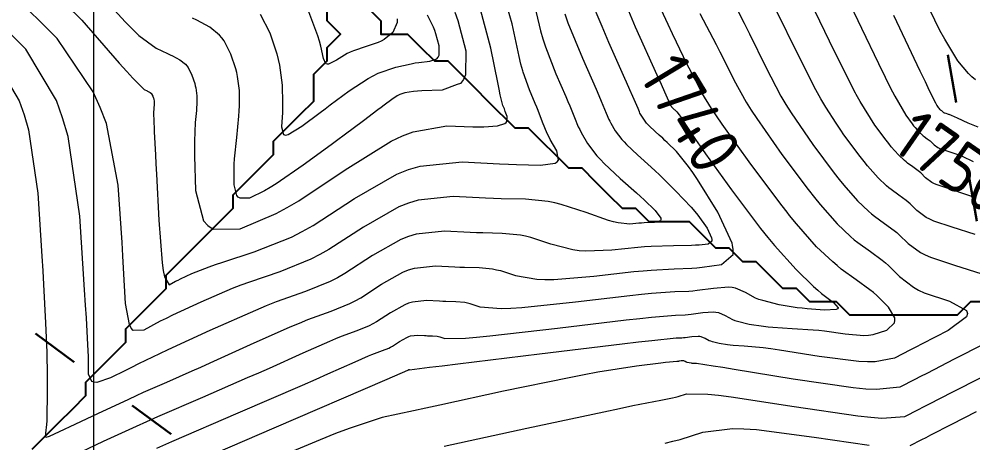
# Model space of a CAD drawing. Header units: millimetres. Extents: x 837475 to 838477, y 1189012 to 1191015.
# Drawn here: x 838070.9 to 838142.1, y 1190014.6 to 1190046.3 of the extents above; entities that cross this region are included whole.
import ezdxf

# ---------------------------------------------------------------- set-up
doc = ezdxf.new("R2010")
doc.units = ezdxf.units.MM
doc.header["$LTSCALE"] = 0.3
doc.linetypes.add('ACAD_ISO03W100', pattern=[30, 12, -18])
doc.layers.add('COORD', color=253, linetype='Continuous', lineweight=20)
doc.layers.add('DRENAJE', color=5, linetype='Continuous', lineweight=25)
for name, color, linetype, lineweight, true_color in [('COTAS 10', 7, 'Continuous', 9, 0x6e3e2d), ('COTAS INT', 7, 'Continuous', 5, 0x9fa19f), ('Linea_Tendencia', 7, 'ACAD_ISO03W100', 30, 0xef3939)]:
    doc.layers.add(name, color=color, linetype=linetype, lineweight=lineweight, true_color=true_color)
doc.styles.get("Standard").update_dxf_attribs({"font": 'isocp2.shx', "bigfont": '@extfont2.shx'})

msp = doc.modelspace()

# ---------------------------------------------------------------- linework, layer by layer
at = {"layer": 'COORD'}
msp.add_line((838076.514, 1189013.872), (838076.514, 1191013.872), dxfattribs=at)
at = {"layer": 'COTAS 10'}
for points in [[(838076.429, 1190048.733), (838078.859, 1190046.053), (838079.402, 1190045.507), (838079.889, 1190045.044), (838081.179, 1190044.079), (838082.011, 1190043.695), (838082.208, 1190043.599), (838082.392, 1190043.508), (838082.936, 1190043.217), (838083.349, 1190042.884), (838083.45, 1190042.766), (838083.544, 1190042.636), (838083.835, 1190042.076), (838084.043, 1190041.453), (838084.086, 1190041.285), (838084.122, 1190041.118), (838084.196, 1190040.529), (838084.199, 1190039.87), (838084.189, 1190039.66), (838084.174, 1190039.437), (838084.084, 1190038.529), (838084.016, 1190037.15), (838084.016, 1190036.63), (838084.023, 1190036.049), (838084.114, 1190033.454), (838084.707, 1190031.202), (838085.031, 1190030.837), (838085.425, 1190030.585), (838087.422, 1190030.61), (838090.116, 1190031.745), (838090.948, 1190032.192), (838091.818, 1190032.697), (838095.274, 1190035.002), (838098.688, 1190037.136), (838099.531, 1190037.533), (838100.331, 1190037.846), (838102.852, 1190038.278), (838104.788, 1190038.208), (838105.22, 1190038.205), (838105.605, 1190038.21), (838106.62, 1190038.286), (838107.168, 1190038.467), (838107.259, 1190038.538), (838107.325, 1190038.618), (838107.343, 1190038.983), (838107.202, 1190039.367), (838107.166, 1190039.459), (838107.132, 1190039.545), (838107.023, 1190039.806), (838106.827, 1190040.598), (838106.738, 1190041.019), (838106.634, 1190041.528), (838106.135, 1190044.094), (838105.255, 1190047.337)], [(838142.271, 1190032.876), (838141.902, 1190033.031), (838141.546, 1190033.172), (838140.364, 1190033.563), (838139.414, 1190033.874), (838139.204, 1190033.966), (838139.016, 1190034.06), (838138.529, 1190034.418), (838138.181, 1190034.767), (838138.081, 1190034.856), (838137.979, 1190034.94), (838137.598, 1190035.216), (838137.196, 1190035.507), (838137.081, 1190035.601), (838136.964, 1190035.702), (838136.528, 1190036.114), (838135.985, 1190036.73), (838135.8, 1190036.959), (838135.601, 1190037.214), (838134.757, 1190038.345), (838133.668, 1190040.094), (838133.373, 1190040.631), (838133.314, 1190040.738), (838132.937, 1190041.452), (838131.387, 1190044.609), (838129.585, 1190048.339)], [(838116.384, 1190046.88), (838116.894, 1190045.691), (838118.505, 1190042.085), (838118.814, 1190041.393), (838119.063, 1190040.834), (838119.467, 1190039.923), (838119.487, 1190039.876), (838119.494, 1190039.861), (838119.502, 1190039.847), (838119.535, 1190039.789), (838119.584, 1190039.724), (838119.601, 1190039.705), (838119.621, 1190039.685), (838119.704, 1190039.607), (838119.805, 1190039.515), (838119.836, 1190039.487), (838119.868, 1190039.456), (838119.992, 1190039.335), (838120.17, 1190039.109), (838120.235, 1190039.013), (838120.308, 1190038.903), (838120.632, 1190038.383), (838121.385, 1190037.26), (838121.73, 1190036.77), (838122.133, 1190036.201), (838124.079, 1190033.498), (838126.233, 1190030.633), (838126.768, 1190029.962), (838127.275, 1190029.344), (838128.881, 1190027.553), (838130.18, 1190026.296), (838130.493, 1190026.015), (838130.785, 1190025.762), (838131.673, 1190025.088), (838132.029, 1190024.707), (838131.986, 1190024.638), (838131.883, 1190024.586), (838130.998, 1190024.532), (838129.698, 1190024.625), (838129.332, 1190024.666), (838128.964, 1190024.713), (838127.612, 1190024.936), (838126.395, 1190025.237), (838126.111, 1190025.333), (838125.85, 1190025.434), (838125.101, 1190025.848), (838124.371, 1190026.168), (838124.123, 1190026.212), (838123.855, 1190026.235), (838122.718, 1190026.156), (838121.505, 1190025.988), (838121.189, 1190025.955), (838120.88, 1190025.929), (838119.836, 1190025.884), (838118.1, 1190025.765), (838117.356, 1190025.691), (838116.498, 1190025.6), (838112.446, 1190025.126), (838108.437, 1190024.712), (838107.605, 1190024.659), (838106.895, 1190024.633), (838105.334, 1190024.761), (838104.585, 1190025.006), (838104.386, 1190025.053), (838104.19, 1190025.092), (838103.511, 1190025.159), (838102.779, 1190025.178), (838102.549, 1190025.186), (838102.307, 1190025.196), (838101.337, 1190025.242), (838100.286, 1190025.134), (838099.994, 1190025.047), (838099.701, 1190024.935), (838098.638, 1190024.324), (838097.604, 1190023.648), (838097.329, 1190023.495), (838097.059, 1190023.357), (838096.126, 1190022.981), (838094.961, 1190022.556), (838094.545, 1190022.386), (838094.089, 1190022.194), (838092.102, 1190021.313), (838089.585, 1190020.181), (838088.794, 1190019.83), (838087.961, 1190019.464), (838084.614, 1190018.009), (838081.281, 1190016.555), (838080.458, 1190016.189), (838079.677, 1190015.839), (838077.216, 1190014.71), (838074.98, 1190013.644)], [(838137.394, 1190014.415), (838138.266, 1190014.866), (838138.587, 1190015.031), (838138.941, 1190015.214), (838140.506, 1190016.021), (838142.332, 1190016.953)], [(838119.115, 1190014.608), (838119.687, 1190014.742), (838120.229, 1190014.88), (838121.94, 1190015.41), (838124.135, 1190015.693), (838124.981, 1190015.675), (838125.931, 1190015.616), (838130.223, 1190015.053), (838134.345, 1190014.447)]]:
    msp.add_lwpolyline(points, dxfattribs=at)
at = {"layer": 'COTAS INT'}
for points in [[(838071.999, 1190049.763), (838075.619, 1190046.178), (838078.422, 1190042.971), (838078.976, 1190042.35), (838079.434, 1190041.845), (838080.286, 1190040.989), (838080.487, 1190040.896), (838080.535, 1190040.872), (838080.58, 1190040.85), (838080.712, 1190040.78), (838080.812, 1190040.699), (838080.836, 1190040.67), (838080.859, 1190040.639), (838080.93, 1190040.503), (838080.98, 1190040.352), (838080.991, 1190040.311), (838080.999, 1190040.271), (838081.017, 1190040.128), (838081.018, 1190039.969), (838081.015, 1190039.918), (838081.012, 1190039.863), (838080.99, 1190039.643), (838080.978, 1190039.221), (838080.98, 1190039.039), (838080.985, 1190038.83), (838081.025, 1190037.839), (838081.111, 1190036.114), (838081.146, 1190035.441), (838081.186, 1190034.683), (838081.37, 1190031.241), (838081.617, 1190028.072), (838081.697, 1190027.486), (838081.782, 1190027.026), (838082.13, 1190026.42), (838082.623, 1190026.681), (838082.799, 1190026.768), (838082.992, 1190026.862), (838083.834, 1190027.255), (838085.126, 1190027.768), (838085.603, 1190027.937), (838086.132, 1190028.118), (838088.473, 1190028.871), (838091.249, 1190029.988), (838092.052, 1190030.399), (838092.87, 1190030.855), (838095.947, 1190032.867), (838099.11, 1190034.684), (838099.981, 1190035.017), (838100.851, 1190035.276), (838103.978, 1190035.596), (838106.771, 1190035.461), (838107.431, 1190035.433), (838108.041, 1190035.41), (838109.835, 1190035.36), (838110.916, 1190035.508), (838111.076, 1190035.609), (838111.177, 1190035.737), (838111.041, 1190036.414), (838110.559, 1190037.259), (838110.441, 1190037.491), (838110.33, 1190037.723), (838109.988, 1190038.556), (838109.656, 1190039.433), (838109.551, 1190039.692), (838109.441, 1190039.959), (838108.997, 1190040.983), (838108.539, 1190042.305), (838108.509, 1190042.389), (838108.37, 1190042.897), (838108.23, 1190043.456), (838107.711, 1190045.902), (838107.193, 1190047.708)], [(838131.762, 1190049.764), (838133.772, 1190045.574), (838135.035, 1190042.947), (838135.527, 1190041.922), (838135.907, 1190041.162), (838136.241, 1190040.512), (838137.067, 1190039.074), (838137.539, 1190038.441), (838137.65, 1190038.299), (838137.754, 1190038.171), (838138.058, 1190037.826), (838138.302, 1190037.595), (838138.367, 1190037.539), (838138.431, 1190037.486), (838138.656, 1190037.324), (838138.869, 1190037.169), (838138.926, 1190037.122), (838138.982, 1190037.073), (838139.177, 1190036.877), (838139.45, 1190036.677), (838139.555, 1190036.624), (838139.672, 1190036.573), (838140.204, 1190036.398), (838140.865, 1190036.18), (838141.064, 1190036.101), (838141.271, 1190036.014), (838142.076, 1190035.633)], [(838142.264, 1190041.72), (838142, 1190041.955), (838141.748, 1190042.198), (838140.936, 1190043.139), (838139.964, 1190044.749), (838139.61, 1190045.413), (838139.22, 1190046.173), (838137.505, 1190049.707)], [(838109.286, 1190047.709), (838109.825, 1190045.383), (838110.002, 1190044.774), (838110.191, 1190044.18), (838110.972, 1190042.16), (838111.707, 1190040.49), (838111.867, 1190040.117), (838112.007, 1190039.783), (838112.358, 1190038.898), (838112.646, 1190038.218), (838112.748, 1190038.014), (838112.859, 1190037.802), (838113.338, 1190036.979), (838114.038, 1190036.049), (838114.288, 1190035.77), (838114.562, 1190035.483), (838115.755, 1190034.368), (838116.979, 1190033.285), (838117.274, 1190033.017), (838117.549, 1190032.764), (838118.381, 1190031.967), (838118.797, 1190031.399), (838118.81, 1190031.29), (838118.779, 1190031.202), (838118.297, 1190031.061), (838117.553, 1190031.043), (838117.355, 1190031.032), (838117.162, 1190031.02), (838116.499, 1190030.956), (838115.611, 1190031.04), (838115.276, 1190031.121), (838114.903, 1190031.226), (838113.237, 1190031.814), (838111.378, 1190032.422), (838110.883, 1190032.54), (838110.397, 1190032.636), (838108.713, 1190032.803), (838106.895, 1190032.849), (838106.325, 1190032.87), (838105.725, 1190032.894), (838103.317, 1190033.007), (838100.71, 1190032.741), (838099.984, 1190032.525), (838099.257, 1190032.247), (838096.62, 1190030.731), (838094.053, 1190029.053), (838093.371, 1190028.673), (838092.701, 1190028.33), (838090.386, 1190027.398), (838088.124, 1190026.629), (838087.487, 1190026.389), (838086.847, 1190026.137), (838084.497, 1190025.128), (838082.399, 1190024.148), (838081.917, 1190023.914), (838081.478, 1190023.697), (838080.249, 1190023.046), (838079.464, 1190023.019), (838079.304, 1190023.195), (838079.17, 1190023.449), (838078.893, 1190025.03), (838078.741, 1190027.659), (838078.685, 1190028.575), (838078.623, 1190029.573), (838078.348, 1190033.854), (838077.456, 1190038.462), (838077.005, 1190039.666), (838076.466, 1190040.838), (838073.783, 1190044.81), (838070.423, 1190048.179)], [(838081.222, 1190014.228), (838082.327, 1190014.713), (838087.274, 1190016.862), (838092.078, 1190018.94), (838093.093, 1190019.382), (838093.971, 1190019.765), (838096.002, 1190020.664), (838097.008, 1190021.111), (838097.239, 1190021.208), (838097.449, 1190021.294), (838098.039, 1190021.509), (838098.511, 1190021.699), (838098.648, 1190021.769), (838098.787, 1190021.847), (838099.31, 1190022.189), (838099.849, 1190022.498), (838099.997, 1190022.555), (838100.145, 1190022.599), (838100.677, 1190022.653), (838101.168, 1190022.63), (838101.29, 1190022.625), (838101.407, 1190022.621), (838101.777, 1190022.612), (838102.121, 1190022.578), (838102.22, 1190022.558), (838102.321, 1190022.534), (838102.7, 1190022.41), (838104.225, 1190022.435), (838105.048, 1190022.505), (838106.046, 1190022.603), (838111.095, 1190023.183), (838116.205, 1190023.794), (838117.24, 1190023.91), (838118.111, 1190024.005), (838119.884, 1190024.156), (838120.622, 1190024.188), (838120.84, 1190024.206), (838121.063, 1190024.229), (838121.92, 1190024.348), (838122.723, 1190024.404), (838122.912, 1190024.387), (838123.088, 1190024.357), (838123.603, 1190024.13), (838124.132, 1190023.838), (838124.316, 1190023.767), (838124.517, 1190023.699), (838125.377, 1190023.486), (838126.458, 1190023.324), (838126.798, 1190023.287), (838127.156, 1190023.255), (838128.596, 1190023.168), (838130.147, 1190023.068), (838130.574, 1190023.027), (838131.001, 1190022.979), (838132.537, 1190022.76), (838133.946, 1190022.645), (838134.292, 1190022.663), (838134.62, 1190022.703), (838135.648, 1190023.029), (838136.218, 1190023.58), (838136.257, 1190023.761), (838136.245, 1190023.956), (838135.775, 1190024.762), (838134.915, 1190025.614), (838134.658, 1190025.836), (838134.393, 1190026.053), (838133.366, 1190026.786), (838132.256, 1190027.59), (838131.937, 1190027.85), (838131.615, 1190028.127), (838130.411, 1190029.265), (838128.91, 1190030.968), (838128.4, 1190031.601), (838128.217, 1190031.836), (838127.849, 1190032.305), (838125.518, 1190035.428), (838123.374, 1190038.422), (838122.942, 1190039.044), (838122.579, 1190039.576), (838121.848, 1190040.748), (838121.512, 1190041.437), (838121.397, 1190041.664), (838121.273, 1190041.907), (838120.748, 1190042.916), (838119.957, 1190044.525), (838119.666, 1190045.147), (838119.343, 1190045.845), (838118.339, 1190048.065)], [(838069.142, 1190043.19), (838070.949, 1190040.146), (838071.323, 1190039.11), (838071.643, 1190037.99), (838072.345, 1190033.249), (838072.644, 1190028.551), (838072.71, 1190027.458), (838072.769, 1190026.455), (838072.923, 1190023.586), (838073.008, 1190021.375), (838073.023, 1190020.789), (838073.035, 1190020.213), (838073.047, 1190018.223), (838073.02, 1190016.614), (838073.007, 1190016.277), (838072.991, 1190015.988), (838072.912, 1190015.336), (838072.9, 1190015.092), (838072.926, 1190015.06), (838072.965, 1190015.043), (838073.212, 1190015.11), (838073.966, 1190015.473), (838074.324, 1190015.643), (838074.747, 1190015.843), (838076.817, 1190016.818), (838079.121, 1190017.889), (838079.693, 1190018.15), (838080.236, 1190018.396), (838081.955, 1190019.157), (838083.844, 1190019.988), (838084.494, 1190020.279), (838085.199, 1190020.597), (838088.202, 1190021.961), (838091.169, 1190023.278), (838091.851, 1190023.565), (838092.473, 1190023.818), (838094.213, 1190024.454), (838095.606, 1190025.015), (838096.009, 1190025.221), (838096.42, 1190025.45), (838097.965, 1190026.46), (838099.553, 1190027.373), (838099.991, 1190027.54), (838100.427, 1190027.67), (838101.997, 1190027.83), (838103.447, 1190027.762), (838103.808, 1190027.748), (838104.151, 1190027.735), (838105.245, 1190027.707), (838106.259, 1190027.607), (838106.551, 1190027.549), (838106.849, 1190027.478), (838107.969, 1190027.112), (838109.564, 1190026.831), (838110.162, 1190026.813), (838110.828, 1190026.821), (838113.797, 1190027.07), (838116.791, 1190027.407), (838117.472, 1190027.472), (838118.09, 1190027.525), (838119.788, 1190027.612), (838121.109, 1190027.665), (838121.488, 1190027.696), (838121.875, 1190027.734), (838123.32, 1190027.932), (838124.181, 1190028.682), (838124.199, 1190029.068), (838124.149, 1190029.37), (838124.121, 1190029.532), (838123.042, 1190031.855), (838121.532, 1190034.27), (838121.183, 1190034.792), (838120.863, 1190035.251), (838119.955, 1190036.379), (838119.28, 1190037.041), (838119.107, 1190037.205), (838118.94, 1190037.362), (838118.678, 1190037.599), (838118.387, 1190037.861), (838117.934, 1190038.284), (838117.83, 1190038.393), (838117.735, 1190038.499), (838117.47, 1190038.852), (838117.287, 1190039.165), (838117.245, 1190039.246), (838117.207, 1190039.323), (838117.097, 1190039.581), (838116.711, 1190040.484), (838116.498, 1190040.968), (838116.239, 1190041.553), (838116.124, 1190041.812), (838114.92, 1190044.514), (838114.425, 1190045.693), (838113.554, 1190047.762)], [(838111.634, 1190046.652), (838111.873, 1190045.971), (838112.946, 1190043.337), (838113.973, 1190041.022), (838114.182, 1190040.543), (838114.359, 1190040.133), (838114.728, 1190039.239), (838114.926, 1190038.771), (838114.997, 1190038.63), (838115.073, 1190038.484), (838115.404, 1190037.915), (838115.887, 1190037.274), (838116.059, 1190037.082), (838116.248, 1190036.883), (838117.071, 1190036.114), (838118.075, 1190035.208), (838118.378, 1190034.924), (838118.692, 1190034.625), (838119.918, 1190033.423), (838121.064, 1190032.209), (838121.328, 1190031.903), (838121.569, 1190031.609), (838122.245, 1190030.654), (838122.577, 1190029.939), (838122.601, 1190029.796), (838122.596, 1190029.677), (838122.33, 1190029.446), (838121.655, 1190029.384), (838121.391, 1190029.372), (838121.093, 1190029.361), (838119.739, 1190029.34), (838118.079, 1190029.285), (838117.588, 1190029.253), (838117.083, 1190029.214), (838115.148, 1190029.013), (838113.219, 1190028.931), (838112.719, 1190028.967), (838112.234, 1190029.028), (838110.603, 1190029.463), (838109.114, 1190029.95), (838108.717, 1190030.044), (838108.328, 1190030.122), (838106.979, 1190030.255), (838105.523, 1190030.292), (838105.066, 1190030.309), (838104.586, 1190030.328), (838102.657, 1190030.419), (838100.568, 1190030.205), (838099.987, 1190030.032), (838099.405, 1190029.81), (838097.292, 1190028.596), (838095.237, 1190027.252), (838094.69, 1190026.947), (838094.154, 1190026.673), (838092.299, 1190025.926), (838090.116, 1190025.14), (838089.372, 1190024.841), (838088.568, 1190024.506), (838085.16, 1190023.001), (838082.035, 1190021.566), (838081.409, 1190021.275), (838080.887, 1190021.03), (838079.864, 1190020.53), (838079.333, 1190020.248), (838079.121, 1190020.14), (838078.88, 1190020.019), (838077.774, 1190019.475), (838076.737, 1190019.135), (838076.539, 1190019.143), (838076.38, 1190019.195), (838076.131, 1190019.752), (838076.127, 1190020.603), (838076.122, 1190020.841), (838076.117, 1190021.08), (838076.084, 1190021.951), (838075.966, 1190023.955), (838075.906, 1190024.908), (838075.835, 1190026.033), (838075.478, 1190031.536), (838074.599, 1190037.48), (838074.197, 1190038.884), (838073.728, 1190040.183), (838071.462, 1190044), (838068.668, 1190046.802)], [(838121.713, 1190046.678), (838122.916, 1190044.368), (838123.2, 1190043.811), (838123.462, 1190043.291), (838124.233, 1190041.713), (838125.168, 1190040.045), (838125.535, 1190039.468), (838125.948, 1190038.84), (838127.828, 1190036.157), (838129.787, 1190033.532), (838130.25, 1190032.941), (838130.679, 1190032.409), (838131.94, 1190030.977), (838132.952, 1190030.021), (838133.223, 1190029.788), (838133.491, 1190029.569), (838134.424, 1190028.894), (838135.308, 1190028.254), (838135.545, 1190028.057), (838135.777, 1190027.852), (838136.586, 1190027.041), (838137.634, 1190026.232), (838138.018, 1190026.028), (838138.442, 1190025.832), (838140.312, 1190025.199), (838141.597, 1190024.513), (838141.653, 1190024.285), (838141.579, 1190024.04), (838140.227, 1190023.014), (838138.274, 1190022.007), (838137.82, 1190021.772), (838137.404, 1190021.557), (838136.215, 1190020.943), (838134.779, 1190020.665), (838134.208, 1190020.662), (838133.561, 1190020.691), (838130.596, 1190021.062), (838127.638, 1190021.537), (838126.996, 1190021.631), (838126.429, 1190021.708), (838125.022, 1190021.851), (838124.181, 1190021.901), (838123.972, 1190021.92), (838123.773, 1190021.942), (838123.141, 1190022.037), (838122.639, 1190022.161), (838122.522, 1190022.2), (838122.414, 1190022.242), (838122.105, 1190022.413), (838121.804, 1190022.545), (838121.701, 1190022.563), (838121.591, 1190022.573), (838121.122, 1190022.54), (838120.621, 1190022.471), (838120.49, 1190022.457), (838120.363, 1190022.446), (838119.932, 1190022.428), (838118.122, 1190022.244), (838117.124, 1190022.129), (838115.912, 1190021.987), (838109.744, 1190021.24), (838103.654, 1190020.494), (838102.492, 1190020.352), (838101.556, 1190020.238), (838100.066, 1190020.059), (838100.057, 1190020.062), (838100.054, 1190020.062), (838100.052, 1190020.063), (838100.043, 1190020.064), (838100.028, 1190020.064), (838100.017, 1190020.065), (838100.004, 1190020.063), (838099.996, 1190020.061), (838099.97, 1190020.045), (838099.964, 1190020.041), (838099.952, 1190020.037), (838099.938, 1190020.032), (838099.933, 1190020.029), (838099.927, 1190020.027), (838099.902, 1190020.016), (838098.357, 1190019.349), (838089.934, 1190015.714), (838083.373, 1190012.872)], [(838103.44, 1190046.767), (838103.662, 1190046.141), (838104.253, 1190043.898), (838104.241, 1190042.09), (838104.084, 1190041.739), (838103.859, 1190041.453), (838103.622, 1190041.368), (838102.491, 1190040.963), (838100.969, 1190040.892), (838100.647, 1190040.87), (838100.368, 1190040.848), (838099.723, 1190040.763), (838099.35, 1190040.631), (838099.244, 1190040.579), (838099.136, 1190040.521), (838098.734, 1190040.258), (838098.161, 1190039.829), (838097.945, 1190039.665), (838097.705, 1190039.483), (838096.629, 1190038.666), (838095.186, 1190037.583), (838094.714, 1190037.234), (838094.21, 1190036.863), (838092.126, 1190035.344), (838090.119, 1190033.959), (838089.663, 1190033.672), (838089.25, 1190033.427), (838088.12, 1190032.891), (838087.428, 1190032.882), (838087.292, 1190032.97), (838087.18, 1190033.096), (838086.974, 1190033.876), (838086.975, 1190035.048), (838086.994, 1190035.421), (838087.02, 1190035.816), (838087.179, 1190037.415), (838087.337, 1190039.01), (838087.362, 1190039.402), (838087.379, 1190039.772), (838087.376, 1190040.929), (838087.244, 1190041.964), (838087.181, 1190042.258), (838087.107, 1190042.554), (838086.74, 1190043.648), (838086.229, 1190044.634), (838086.063, 1190044.861), (838085.887, 1190045.069), (838085.161, 1190045.655), (838084.204, 1190046.165), (838083.881, 1190046.325)], [(838099.133, 1190046.285), (838099.136, 1190046.007), (838098.818, 1190045.245), (838098.161, 1190044.737), (838097.95, 1190044.619), (838097.727, 1190044.511), (838096.818, 1190044.201), (838095.878, 1190043.898), (838095.636, 1190043.794), (838095.402, 1190043.681), (838094.622, 1190043.198), (838094.029, 1190042.888), (838093.913, 1190042.884), (838093.818, 1190042.916), (838093.647, 1190043.326), (838093.457, 1190044.248), (838093.35, 1190044.603), (838093.22, 1190045), (838092.551, 1190046.794)], [(838124.559, 1190046.828), (838125.003, 1190045.958), (838125.413, 1190045.145), (838126.618, 1190042.679), (838127.758, 1190040.514), (838128.128, 1190039.891), (838128.521, 1190039.258), (838130.137, 1190036.886), (838131.725, 1190034.759), (838132.1, 1190034.28), (838132.447, 1190033.849), (838133.47, 1190032.689), (838134.289, 1190031.914), (838134.509, 1190031.726), (838134.726, 1190031.548), (838135.482, 1190031.001), (838136.199, 1190030.483), (838136.39, 1190030.323), (838136.578, 1190030.157), (838137.234, 1190029.5), (838138.15, 1190028.826), (838138.502, 1190028.65), (838138.898, 1190028.477), (838140.685, 1190027.891), (838142.727, 1190027.249)], [(838142.227, 1190030.164), (838140.524, 1190030.727), (838139.156, 1190031.176), (838138.853, 1190031.308), (838138.583, 1190031.443), (838137.881, 1190031.959), (838137.38, 1190032.462), (838137.235, 1190032.59), (838137.089, 1190032.712), (838136.54, 1190033.109), (838135.961, 1190033.528), (838135.795, 1190033.663), (838135.627, 1190033.808), (838134.999, 1190034.402), (838134.216, 1190035.29), (838133.95, 1190035.62), (838133.663, 1190035.987), (838132.447, 1190037.616), (838132.221, 1190037.962), (838131.879, 1190038.483), (838131.094, 1190039.676), (838130.721, 1190040.315), (838130.347, 1190040.983), (838129.002, 1190043.644), (838127.409, 1190046.913)], [(838088.914, 1190046.631), (838089.645, 1190045.221), (838090.17, 1190043.655), (838090.277, 1190043.231), (838090.367, 1190042.811), (838090.555, 1190041.33), (838090.595, 1190039.969), (838090.593, 1190039.624), (838090.585, 1190039.294), (838090.505, 1190038.221), (838090.669, 1190037.629), (838090.814, 1190037.603), (838091.002, 1190037.637), (838092.042, 1190038.255), (838093.388, 1190039.274), (838093.768, 1190039.56), (838094.152, 1190039.849), (838095.568, 1190040.905), (838096.975, 1190041.825), (838097.352, 1190042.028), (838097.725, 1190042.208), (838099.03, 1190042.67), (838100.193, 1190042.929), (838100.476, 1190042.98), (838100.743, 1190043.023), (838101.566, 1190043.106), (838102.107, 1190043.3), (838102.196, 1190043.413), (838102.259, 1190043.552), (838102.263, 1190044.268), (838102.029, 1190045.156), (838101.941, 1190045.403), (838101.843, 1190045.651), (838101.405, 1190046.553)], [(838136.156, 1190046.54), (838138.116, 1190042.391), (838138.5, 1190041.586), (838138.815, 1190040.93), (838139.282, 1190039.993), (838139.376, 1190039.803), (838139.477, 1190039.669), (838139.5, 1190039.638), (838139.522, 1190039.611), (838139.587, 1190039.538), (838139.639, 1190039.489), (838139.653, 1190039.477), (838139.667, 1190039.466), (838139.714, 1190039.431), (838139.76, 1190039.398), (838139.784, 1190039.378), (838139.825, 1190039.336), (838139.883, 1190039.293), (838139.905, 1190039.282), (838139.93, 1190039.271), (838140.043, 1190039.234), (838140.184, 1190039.188), (838140.226, 1190039.171), (838140.27, 1190039.153), (838140.441, 1190039.072), (838140.886, 1190038.877), (838141.699, 1190038.52), (838142.428, 1190038.204)], [(838142.886, 1190021.997), (838140.659, 1190020.858), (838138.621, 1190019.807), (838138.16, 1190019.569), (838137.743, 1190019.354), (838136.608, 1190018.767), (838134.874, 1190018.593), (838134.08, 1190018.638), (838133.15, 1190018.722), (838128.655, 1190019.365), (838124.275, 1190020.094), (838123.417, 1190020.235), (838122.712, 1190020.348), (838121.448, 1190020.534), (838121.205, 1190020.548), (838121.145, 1190020.554), (838121.088, 1190020.56), (838120.905, 1190020.587), (838120.761, 1190020.623), (838120.727, 1190020.634), (838120.696, 1190020.646), (838120.607, 1190020.696), (838120.52, 1190020.734), (838120.49, 1190020.739), (838120.458, 1190020.742), (838120.323, 1190020.732), (838120.179, 1190020.712), (838120.141, 1190020.708), (838120.105, 1190020.705), (838119.98, 1190020.7), (838119.449, 1190020.646), (838119.155, 1190020.612), (838118.798, 1190020.57), (838116.98, 1190020.35), (838114.102, 1190019.895), (838113.077, 1190019.705), (838111.952, 1190019.487), (838107.065, 1190018.471), (838102.314, 1190017.44), (838101.274, 1190017.214), (838100.355, 1190017.013), (838098.032, 1190016.503), (838095.561, 1190015.695), (838094.548, 1190015.308), (838093.393, 1190014.849), (838088.032, 1190012.599)], [(838102.65, 1190014.374), (838108.809, 1190015.711), (838114.539, 1190016.943), (838115.713, 1190017.192), (838116.708, 1190017.4), (838118.809, 1190017.82), (838119.67, 1190017.989), (838119.883, 1190018.039), (838120.085, 1190018.09), (838120.724, 1190018.288), (838122.299, 1190018.266), (838123.092, 1190018.179), (838124.039, 1190018.057), (838128.747, 1190017.325), (838133.491, 1190016.628), (838134.461, 1190016.528), (838135.281, 1190016.469), (838137.001, 1190016.591), (838138.005, 1190017.11), (838138.373, 1190017.3), (838138.781, 1190017.511), (838140.582, 1190018.44), (838142.684, 1190019.511)]]:
    msp.add_lwpolyline(points, dxfattribs=at)
at = {"layer": 'DRENAJE'}
for points in [[(838071.922, 1190014.148, 0), (838072.922, 1190015.147, 0), (838073.922, 1190016.147, 0), (838074.921, 1190017.147, 0), (838075.921, 1190018.146, 0), (838075.921, 1190019.146, 0), (838076.921, 1190020.146, 0), (838077.92, 1190021.145, 0), (838078.92, 1190022.145, 0), (838078.92, 1190023.145, 0), (838079.92, 1190024.144, 0), (838080.919, 1190025.144, 0), (838081.919, 1190026.144, 0), (838081.919, 1190027.143, 0), (838082.919, 1190028.143, 0), (838083.918, 1190029.143, 0), (838084.918, 1190030.142, 0), (838085.918, 1190031.142, 0), (838086.917, 1190032.142, 0), (838086.917, 1190033.141, 0), (838087.917, 1190034.141, 0), (838088.917, 1190035.141, 0), (838089.916, 1190036.14, 0), (838089.916, 1190037.14, 0), (838090.916, 1190038.14, 0), (838091.916, 1190039.139, 0), (838092.915, 1190040.139, 0), (838092.915, 1190042.138, 0), (838093.915, 1190043.138, 0), (838093.915, 1190044.138, 0), (838094.915, 1190045.137, 0), (838093.915, 1190046.137, 0), (838093.915, 1190049.136, 0)], [(838095.914, 1190049.136, 0), (838095.914, 1190048.136, 0), (838096.914, 1190047.137, 0), (838097.914, 1190046.137, 0), (838097.914, 1190045.137, 0), (838099.913, 1190045.137, 0), (838100.913, 1190044.138, 0), (838101.912, 1190043.138, 0), (838102.912, 1190043.138, 0), (838104.911, 1190041.139, 0), (838105.911, 1190040.139, 0), (838107.91, 1190038.14, 0), (838108.91, 1190038.14, 0), (838109.91, 1190037.14, 0), (838110.909, 1190036.14, 0), (838111.909, 1190035.141, 0), (838112.909, 1190035.141, 0), (838113.908, 1190034.141, 0), (838114.908, 1190033.141, 0), (838115.908, 1190032.142, 0), (838116.907, 1190032.142, 0), (838117.907, 1190031.142, 0), (838118.907, 1190031.142, 0), (838120.906, 1190031.142, 0)], [(838157.893, 1190025.144, 0), (838141.899, 1190025.144, 0), (838140.899, 1190024.144, 0), (838132.902, 1190024.144, 0), (838131.902, 1190025.144, 0), (838129.903, 1190025.144, 0), (838128.903, 1190026.144, 0), (838127.904, 1190026.144, 0), (838126.904, 1190027.143, 0), (838125.904, 1190028.143, 0), (838124.905, 1190028.143, 0), (838123.905, 1190029.143, 0), (838122.905, 1190029.143, 0), (838121.906, 1190030.142, 0), (838120.906, 1190031.142, 0)]]:
    msp.add_polyline3d(points, dxfattribs=at)
at = {"layer": 'Linea_Tendencia', "elevation": 1705.277}
msp.add_lwpolyline([(838041.852, 1190952.651), (838036.556, 1190637.066), (838092.197, 1190318.419), (838154.509, 1189961.569), (837526.844, 1190428.193), (837754.279, 1189827.032), (837723.495, 1189335.311)], dxfattribs=at)

# ---------------------------------------------------------------- texts
at = {"layer": 'COTAS 10', "char_height": 3.8, "attachment_point": 7}
for s, insert, rotation in [('1740', (838117.07, 1190042.083), 301.22863), ('1750', (838135.85, 1190036.594), 325.18001)]:
    msp.add_mtext(s, dxfattribs=dict(at, insert=insert, rotation=rotation))

doc.saveas('drawing.dxf')
